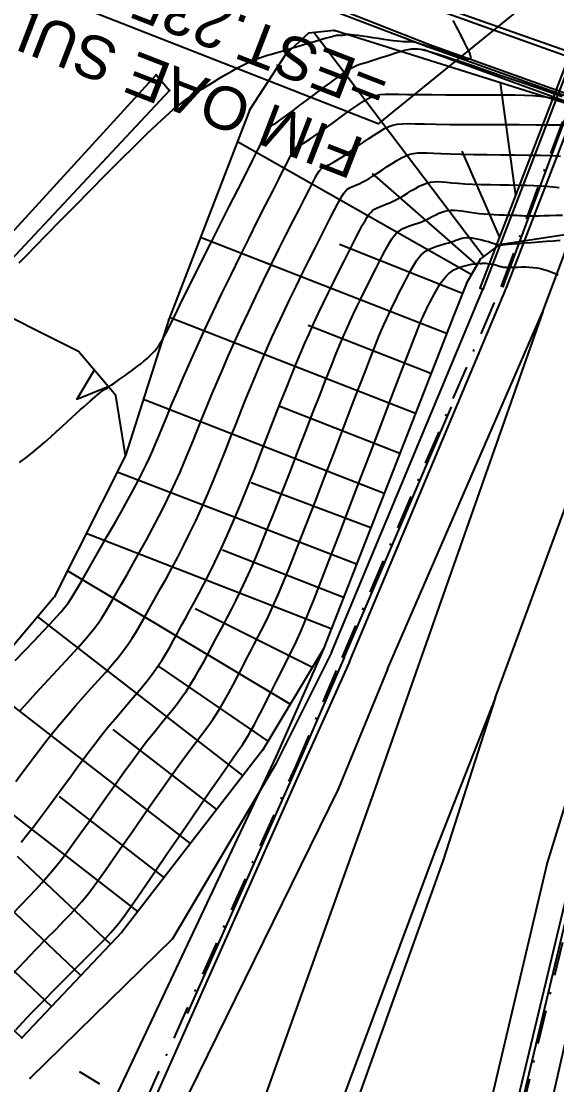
# Model space of a CAD drawing. Header units: metres. Extents: x 820373 to 834957, y 7564678 to 7566875.
# Drawn here: x 821255.75 to 821280.7, y 7564931.99 to 7564981.54 of the extents above; entities that cross this region are included whole.
import ezdxf
from ezdxf.enums import TextEntityAlignment as Align

# ---------------------------------------------------------------- set-up
doc = ezdxf.new("R2010")
doc.units = ezdxf.units.M
doc.linetypes.add('XREF_TOP$0$DASHDOT', pattern=[25.4, 12.7, -6.35, 0, -6.35])
for name, color, linetype in [('XREF_GEO$0$F-HZ-PTO-NOTAVEL', 42, 'Continuous'), ('XREF_SON$0$P-PI_PROGRAMADO', 176, 'Continuous'), ('XREF_TOP$0$T-DI-MURETA', 23, 'Continuous'), ('XREF_TOP$0$T-EU-OUTDOOR', 252, 'Continuous'), ('XREF_TOP$0$T-HD-VALETA_SARJETA', 132, 'Continuous'), ('XREF_TOP$0$T-HG-BARRANCO', 23, 'Continuous'), ('XREF_TOP$0$T-HG-CRISTA', 23, 'Continuous'), ('XREF_TOP$0$T-HG-PÉ', 23, 'Continuous'), ('XREF_TOP$0$T-HM-COTA', 252, 'Continuous'), ('XREF_TOP$0$T-HM-CURVA_INTERMEDIÁRIA', 252, 'Continuous'), ('XREF_TOP$0$T-HM-CURVA_MESTRA', 23, 'Continuous'), ('XREF_TOP$0$T-SI-FAIXA', 23, 'Continuous'), ('XREF_TOP$0$T-SI-PLACA', 252, 'Continuous'), ('XREF_TOP$0$T-SV-CALÇAMENTO', 23, 'Continuous'), ('XREF_TOP$0$T-SV-GUARD_RAIL', 23, 'Continuous'), ('XREF_TOP$0$T-SV-GUIA', 23, 'XREF_TOP$0$DASHDOT'), ('XREF_TOP$0$T-SV-GUIA_PÉ', 23, 'XREF_TOP$0$DASHDOT'), ('XREF_TOP$0$T-SV-PÉ_GUIA', 23, 'XREF_TOP$0$DASHDOT'), ('XREF_TOP$0$T-VE-VEGETAÇÃO', 92, 'Continuous')]:
    doc.layers.add(name, color=color, linetype=linetype)
doc.styles.add('XREF_GEO$0$ARIAL', font='arial.ttf')
doc.styles.add('XREF_SON$0$ARIAL-1', font='arial.ttf')

# ---------------------------------------------------------------- blocks, each defined once
blk = doc.blocks.new('XREF_TOP$0$PONTO')
at = {"layer": 'XREF_TOP$0$T-HM-COTA'}
blk.add_point((0, 0), dxfattribs=at)
blk = doc.blocks.new('XREF_TOP$0$MATO 01')
blk.add_lwpolyline([(0.5, 0), (0, 1.5), (-0.5, 0)])
blk = doc.blocks.new('XREF_TOP')
at = {"layer": 'XREF_TOP$0$T-DI-MURETA'}
blk.add_polyline3d([(821299.514, 7565030.299, 828.8), (821299.676, 7565030.26, 828.647), (821294.002, 7565013.607, 828.957), (821286.602, 7564993.328, 828.962), (821277.258, 7564969.044, 828.8), (821277.133, 7564969.101, 828.834), (821286.472, 7564993.408, 829.043), (821293.854, 7565013.664, 829.078)], close=True, dxfattribs=at)
blk.add_polyline3d([(821300.817, 7564970.646, 821.827), (821294.492, 7564973.001, 822.628), (821293.654, 7564973.316, 822.629), (821282.856, 7564977.166, 822.698), (821274.512, 7564980.211, 821.202)], dxfattribs=at)
at = {"layer": 'XREF_TOP$0$T-EU-OUTDOOR'}
blk.add_polyline3d([(821254.551, 7564969.663, 819.952), (821253.941, 7564970.208, 819.932), (821262.032, 7564979.044, 819.939), (821262.659, 7564978.308, 819.921)], close=True, dxfattribs=at)
at = {"layer": 'XREF_TOP$0$T-HD-VALETA_SARJETA'}
for points in [[(821271.041, 7564951.698, 828.763), (821278.376, 7564969.163, 828.802), (821287.515, 7564992.877, 828.828), (821295.088, 7565013.485, 828.838), (821300.721, 7565030.005, 828.825), (821304.47, 7565042.17, 828.765)], [(821301.475, 7564972.543, 821.675), (821295.47, 7564974.785, 821.298), (821275.404, 7564981.965, 819.979), (821261.171, 7564986.926, 818.825), (821242.67, 7564993.804, 817.695), (821222.025, 7565001.503, 816.517), (821204.194, 7565007.428, 815.522), (821185.244, 7565012.044, 813.786), (821175.993, 7565014.081, 814.606), (821172.07, 7565013.69, 814.396), (821170.991, 7565013.016, 814.446), (821165.033, 7565011.097, 813.977)], [(821300.93, 7564970.865, 821.807), (821294.697, 7564973.202, 821.384), (821274.636, 7564980.358, 820.058), (821260.747, 7564985.654, 818.828), (821242.224, 7564992.529, 817.682), (821221.412, 7565000.137, 816.572), (821203.849, 7565006.262, 815.497), (821184.884, 7565010.953, 813.761), (821175.91, 7565012.607, 814.54), (821172.414, 7565012.352, 814.422), (821171.267, 7565012.195, 814.414), (821164.93, 7565010.157, 814.054)], [(821300.928, 7564971.083, 821.62), (821294.942, 7564973.224, 821.184), (821274.772, 7564980.435, 819.862), (821260.882, 7564985.913, 818.603), (821242.314, 7564992.801, 817.479), (821221.544, 7565000.43, 816.272), (821203.905, 7565006.509, 815.283), (821184.862, 7565011.176, 813.573), (821175.955, 7565012.879, 814.333), (821172.372, 7565012.641, 814.244)], [(821271.041, 7564951.698, 828.763), (821268.797, 7564946.696, 828.725), (821260.601, 7564928.279, 828.591), (821255.766, 7564919.832, 828.499)], [(821283.765, 7564949.109, 828.794), (821281.404, 7564941.844, 828.769), (821276.799, 7564922.632, 828.638), (821275.439, 7564913.318, 828.582)]]:
    blk.add_polyline3d(points, dxfattribs=at)
at = {"layer": 'XREF_TOP$0$T-HG-BARRANCO'}
for p, q in [((821277.283, 7564970.575), (821269.379, 7564981.01)), ((821278.792, 7564973.418), (821278.07, 7564978.668)), ((821276.717, 7564969.733), (821265.821, 7564975.922)), ((821278.041, 7564971.464), (821276.299, 7564975.483)), ((821272.105, 7564974.446), (821276.974, 7564970.176)), ((821275.567, 7564966.994), (821264.102, 7564971.47)), ((821276.3, 7564968.855), (821270.575, 7564971.131)), ((821274.112, 7564963.268), (821262.662, 7564967.738)), ((821274.839, 7564965.131), (821269.111, 7564967.368)), ((821272.657, 7564959.542), (821261.439, 7564963.922)), ((821273.385, 7564961.405), (821267.716, 7564963.618)), ((821271.372, 7564956.249), (821260.212, 7564960.529)), ((821266.454, 7564960.049), (821272.036, 7564957.952)), ((821270.19, 7564953.223), (821258.777, 7564957.679)), ((821270.764, 7564954.692), (821265.126, 7564956.892)), ((821268.284, 7564949.719), (821257.901, 7564955.939)), ((821269.311, 7564951.435), (821263.846, 7564954.163)), ((821266.079, 7564946.389), (821256.511, 7564953.797)), ((821267.256, 7564948.003), (821262.173, 7564951.478)), ((821263.63, 7564943.227), (821253.926, 7564950.74)), ((821264.855, 7564944.808), (821260.037, 7564948.538)), ((821261.181, 7564940.064), (821251.656, 7564947.439)), ((821262.406, 7564941.645), (821257.527, 7564945.423)), ((821258.525, 7564937.079), (821250.235, 7564944.919)), ((821259.899, 7564938.532), (821255.573, 7564942.623)), ((821255.776, 7564934.173), (821248.641, 7564940.921)), ((821257.15, 7564935.626), (821253.232, 7564939.331))]:
    blk.add_line(p, q, dxfattribs=at)
at = {"layer": 'XREF_TOP$0$T-HG-CRISTA'}
for points in [[(821285.424, 7564948.333, 828.953), (821290.252, 7564960.521, 828.738), (821292.341, 7564964.186, 827.351), (821293.262, 7564966.193, 826.657), (821293.449, 7564967.142, 826.311), (821293.142, 7564967.742, 825.964), (821285.73, 7564970.126, 826.477), (821282.206, 7564971.752, 826.733), (821278.013, 7564971.128, 826.989), (821277.145, 7564970.471, 827.848), (821276.504, 7564969.367, 828.706), (821275.898, 7564967.844, 828.853), (821269.83, 7564952.3, 828.756)], [(821269.83, 7564952.3, 828.756), (821267.006, 7564947.587, 828.498), (821260.432, 7564939.096, 828.167), (821255.776, 7564934.173, 828.272)]]:
    blk.add_polyline3d(points, dxfattribs=at)
at = {"layer": 'XREF_TOP$0$T-HG-PÉ'}
blk.add_polyline3d([(821282.856, 7564977.166, 822.698), (821270.322, 7564981.101, 819.852), (821269.126, 7564980.986, 819.939), (821268.071, 7564980.011, 820.026), (821266.4, 7564977.421, 820.201), (821262.624, 7564967.641, 820.912), (821260.607, 7564961.313, 821.308)], dxfattribs=at)
at = {"layer": 'XREF_TOP$0$T-HM-CURVA_INTERMEDIÁRIA', "flags": 128}
for points in [[(821255.47, 7564951.757), (821255.924, 7564952.233), (821256.36, 7564952.691), (821256.759, 7564953.112), (821257.103, 7564953.478), (821257.38, 7564953.777), (821257.6, 7564954.022), (821257.777, 7564954.234), (821257.928, 7564954.432), (821258.068, 7564954.638), (821258.212, 7564954.871), (821258.377, 7564955.151), (821258.578, 7564955.498), (821258.826, 7564955.927), (821259.112, 7564956.424), (821259.426, 7564956.969), (821259.755, 7564957.543), (821260.088, 7564958.125), (821260.411, 7564958.697), (821260.713, 7564959.238), (821260.983, 7564959.729), (821261.21, 7564960.157), (821261.402, 7564960.531), (821261.568, 7564960.87), (821261.716, 7564961.191), (821261.856, 7564961.51), (821261.998, 7564961.845), (821262.151, 7564962.213), (821262.324, 7564962.632), (821262.525, 7564963.115), (821262.754, 7564963.66), (821263.012, 7564964.264), (821263.297, 7564964.922), (821263.608, 7564965.63), (821263.945, 7564966.382), (821264.306, 7564967.174), (821264.692, 7564968.003), (821265.1, 7564968.86), (821265.521, 7564969.73), (821265.945, 7564970.595), (821266.361, 7564971.435), (821266.76, 7564972.233), (821267.131, 7564972.969), (821267.463, 7564973.626), (821267.747, 7564974.184), (821267.974, 7564974.631), (821268.151, 7564974.976), (821268.284, 7564975.232), (821268.382, 7564975.413), (821268.453, 7564975.535), (821268.503, 7564975.611), (821268.541, 7564975.654), (821268.575, 7564975.681), (821268.612, 7564975.702), (821268.658, 7564975.725), (821268.718, 7564975.755), (821268.796, 7564975.797), (821268.899, 7564975.855), (821269.03, 7564975.936), (821269.196, 7564976.044), (821269.401, 7564976.184), (821269.647, 7564976.359), (821269.927, 7564976.562), (821270.229, 7564976.782), (821270.543, 7564977.011), (821270.858, 7564977.238), (821271.163, 7564977.453), (821271.446, 7564977.648), (821271.697, 7564977.811), (821271.911, 7564977.936), (821272.1, 7564978.026), (821272.282, 7564978.086), (821272.477, 7564978.122), (821272.703, 7564978.138), (821272.978, 7564978.142), (821273.32, 7564978.137), (821273.747, 7564978.129), (821274.272, 7564978.123), (821274.875, 7564978.119), (821275.533, 7564978.117), (821276.218, 7564978.116), (821276.908, 7564978.114), (821277.575, 7564978.113), (821278.194, 7564978.11), (821278.742, 7564978.105), (821279.201, 7564978.097), (821279.589, 7564978.082), (821279.933, 7564978.054), (821280.261, 7564978.008), (821280.599, 7564977.938), (821280.974, 7564977.84)], [(821255.663, 7564960.976), (821255.959, 7564961.201), (821256.256, 7564961.438), (821256.551, 7564961.683), (821256.841, 7564961.931), (821257.122, 7564962.178), (821257.393, 7564962.42), (821257.649, 7564962.652), (821257.889, 7564962.872), (821258.109, 7564963.074), (821258.31, 7564963.259), (821258.494, 7564963.428), (821258.661, 7564963.581), (821258.813, 7564963.719), (821258.951, 7564963.842), (821259.076, 7564963.951), (821259.189, 7564964.047), (821259.293, 7564964.131), (821259.388, 7564964.204), (821259.478, 7564964.27), (821259.565, 7564964.331), (821259.653, 7564964.391), (821259.743, 7564964.451), (821259.839, 7564964.514), (821259.942, 7564964.584), (821260.055, 7564964.662), (821260.178, 7564964.748), (821260.308, 7564964.84), (821260.444, 7564964.938), (821260.585, 7564965.041), (821260.73, 7564965.146), (821260.876, 7564965.254), (821261.023, 7564965.363), (821261.169, 7564965.472), (821261.313, 7564965.582), (821261.454, 7564965.695), (821261.592, 7564965.81), (821261.725, 7564965.93), (821261.852, 7564966.055), (821261.972, 7564966.186), (821262.085, 7564966.324), (821262.19, 7564966.473), (821262.296, 7564966.644), (821262.411, 7564966.851), (821262.544, 7564967.106), (821262.702, 7564967.424), (821262.896, 7564967.819), (821263.133, 7564968.303), (821263.423, 7564968.891), (821263.77, 7564969.588), (821264.161, 7564970.37), (821264.581, 7564971.206), (821265.013, 7564972.063), (821265.441, 7564972.911), (821265.849, 7564973.716), (821266.22, 7564974.449), (821266.538, 7564975.076), (821266.791, 7564975.574), (821266.984, 7564975.952), (821267.125, 7564976.227), (821267.223, 7564976.416), (821267.287, 7564976.535), (821267.327, 7564976.603), (821267.35, 7564976.635), (821267.366, 7564976.648), (821267.383, 7564976.658), (821267.409, 7564976.673), (821267.45, 7564976.697), (821267.513, 7564976.737), (821267.605, 7564976.798), (821267.733, 7564976.887), (821267.904, 7564977.009), (821268.124, 7564977.17), (821268.396, 7564977.372), (821268.712, 7564977.607), (821269.056, 7564977.865), (821269.414, 7564978.132), (821269.773, 7564978.399), (821270.119, 7564978.654), (821270.437, 7564978.885), (821270.715, 7564979.082), (821270.941, 7564979.235), (821271.124, 7564979.35), (821271.273, 7564979.433), (821271.4, 7564979.493), (821271.516, 7564979.538), (821271.631, 7564979.574), (821271.757, 7564979.609), (821271.904, 7564979.651), (821272.08, 7564979.706), (821272.281, 7564979.771), (821272.501, 7564979.844), (821272.73, 7564979.92), (821272.963, 7564979.996), (821273.191, 7564980.068), (821273.408, 7564980.132), (821273.605, 7564980.185), (821273.78, 7564980.224), (821273.935, 7564980.248), (821274.081, 7564980.257), (821274.224, 7564980.252), (821274.373, 7564980.232), (821274.535, 7564980.198), (821274.719, 7564980.149), (821274.932, 7564980.085), (821275.183, 7564980.007), (821275.483, 7564979.911), (821275.843, 7564979.793), (821276.274, 7564979.648), (821276.79, 7564979.474), (821277.4, 7564979.265), (821278.116, 7564979.019), (821278.951, 7564978.731), (821279.907, 7564978.4), (821280.956, 7564978.036)], [(821255.704, 7564949.435), (821256.048, 7564949.818), (821256.426, 7564950.232), (821256.825, 7564950.663), (821257.233, 7564951.102), (821257.636, 7564951.536), (821258.021, 7564951.954), (821258.376, 7564952.344), (821258.688, 7564952.695), (821258.948, 7564952.999), (821259.163, 7564953.267), (821259.346, 7564953.512), (821259.508, 7564953.749), (821259.661, 7564953.992), (821259.816, 7564954.256), (821259.987, 7564954.555), (821260.183, 7564954.902), (821260.414, 7564955.309), (821260.675, 7564955.768), (821260.959, 7564956.268), (821261.257, 7564956.799), (821261.562, 7564957.35), (821261.865, 7564957.909), (821262.16, 7564958.467), (821262.437, 7564959.011), (821262.692, 7564959.535), (821262.926, 7564960.04), (821263.144, 7564960.533), (821263.352, 7564961.019), (821263.552, 7564961.504), (821263.751, 7564961.994), (821263.952, 7564962.495), (821264.16, 7564963.012), (821264.379, 7564963.55), (821264.611, 7564964.11), (821264.857, 7564964.694), (821265.117, 7564965.301), (821265.394, 7564965.933), (821265.687, 7564966.589), (821265.998, 7564967.271), (821266.328, 7564967.98), (821266.676, 7564968.712), (821267.036, 7564969.456), (821267.398, 7564970.195), (821267.755, 7564970.916), (821268.098, 7564971.601), (821268.418, 7564972.236), (821268.706, 7564972.805), (821268.955, 7564973.293), (821269.158, 7564973.689), (821269.318, 7564973.999), (821269.444, 7564974.236), (821269.542, 7564974.411), (821269.618, 7564974.534), (821269.679, 7564974.618), (821269.732, 7564974.674), (821269.784, 7564974.713), (821269.842, 7564974.746), (821269.908, 7564974.778), (821269.986, 7564974.813), (821270.08, 7564974.857), (821270.192, 7564974.912), (821270.327, 7564974.985), (821270.488, 7564975.079), (821270.678, 7564975.199), (821270.898, 7564975.347), (821271.142, 7564975.517), (821271.403, 7564975.7), (821271.673, 7564975.89), (821271.943, 7564976.076), (821272.206, 7564976.253), (821272.455, 7564976.41), (821272.68, 7564976.54), (821272.879, 7564976.638), (821273.067, 7564976.705), (821273.264, 7564976.746), (821273.489, 7564976.767), (821273.761, 7564976.773), (821274.102, 7564976.767), (821274.529, 7564976.756), (821275.063, 7564976.744), (821275.715, 7564976.735), (821276.462, 7564976.729), (821277.27, 7564976.725), (821278.108, 7564976.723), (821278.943, 7564976.722), (821279.744, 7564976.72), (821280.478, 7564976.718), (821281.112, 7564976.714)], [(821255.487, 7564946.119), (821255.781, 7564946.505), (821256.069, 7564946.888), (821256.355, 7564947.271), (821256.644, 7564947.653), (821256.94, 7564948.039), (821257.248, 7564948.429), (821257.573, 7564948.826), (821257.916, 7564949.23), (821258.273, 7564949.637), (821258.635, 7564950.045), (821258.996, 7564950.447), (821259.348, 7564950.839), (821259.683, 7564951.217), (821259.994, 7564951.576), (821260.273, 7564951.911), (821260.516, 7564952.221), (821260.727, 7564952.511), (821260.915, 7564952.79), (821261.088, 7564953.066), (821261.254, 7564953.347), (821261.42, 7564953.642), (821261.596, 7564953.959), (821261.788, 7564954.306), (821262.003, 7564954.69), (821262.239, 7564955.111), (821262.492, 7564955.567), (821262.759, 7564956.055), (821263.036, 7564956.574), (821263.32, 7564957.121), (821263.606, 7564957.695), (821263.892, 7564958.293), (821264.173, 7564958.912), (821264.449, 7564959.548), (821264.721, 7564960.195), (821264.987, 7564960.847), (821265.248, 7564961.499), (821265.503, 7564962.144), (821265.753, 7564962.776), (821265.996, 7564963.391), (821266.234, 7564963.984), (821266.468, 7564964.56), (821266.702, 7564965.123), (821266.938, 7564965.68), (821267.179, 7564966.236), (821267.429, 7564966.797), (821267.689, 7564967.368), (821267.963, 7564967.956), (821268.252, 7564968.564), (821268.55, 7564969.181), (821268.852, 7564969.796), (821269.149, 7564970.396), (821269.436, 7564970.969), (821269.705, 7564971.502), (821269.95, 7564971.984), (821270.163, 7564972.401), (821270.341, 7564972.746), (821270.486, 7564973.023), (821270.604, 7564973.241), (821270.701, 7564973.408), (821270.783, 7564973.534), (821270.855, 7564973.626), (821270.923, 7564973.694), (821270.994, 7564973.746), (821271.071, 7564973.79), (821271.157, 7564973.831), (821271.254, 7564973.872), (821271.363, 7564973.917), (821271.486, 7564973.97), (821271.625, 7564974.034), (821271.78, 7564974.114), (821271.955, 7564974.213), (821272.148, 7564974.334), (821272.357, 7564974.471), (821272.577, 7564974.618), (821272.802, 7564974.768), (821273.028, 7564974.915), (821273.25, 7564975.052), (821273.463, 7564975.172), (821273.663, 7564975.27), (821273.846, 7564975.339), (821274.025, 7564975.383), (821274.212, 7564975.406), (821274.42, 7564975.412), (821274.663, 7564975.406), (821274.954, 7564975.392), (821275.307, 7564975.374), (821275.736, 7564975.357), (821276.247, 7564975.343), (821276.824, 7564975.333), (821277.446, 7564975.325), (821278.09, 7564975.319), (821278.734, 7564975.312), (821279.356, 7564975.304), (821279.935, 7564975.293), (821280.447, 7564975.278), (821280.877, 7564975.258)], [(821255.368, 7564939.981), (821255.761, 7564940.386), (821256.113, 7564940.752), (821256.43, 7564941.089), (821256.723, 7564941.411), (821257.001, 7564941.73), (821257.275, 7564942.059), (821257.554, 7564942.41), (821257.85, 7564942.796), (821258.171, 7564943.23), (821258.526, 7564943.721), (821258.908, 7564944.257), (821259.309, 7564944.824), (821259.721, 7564945.407), (821260.136, 7564945.992), (821260.544, 7564946.563), (821260.939, 7564947.106), (821261.31, 7564947.606), (821261.652, 7564948.052), (821261.966, 7564948.449), (821262.255, 7564948.807), (821262.522, 7564949.136), (821262.772, 7564949.444), (821263.006, 7564949.742), (821263.229, 7564950.039), (821263.443, 7564950.344), (821263.651, 7564950.665), (821263.854, 7564951), (821264.053, 7564951.346), (821264.248, 7564951.699), (821264.44, 7564952.055), (821264.628, 7564952.413), (821264.814, 7564952.766), (821264.997, 7564953.113), (821265.18, 7564953.453), (821265.365, 7564953.799), (821265.558, 7564954.165), (821265.763, 7564954.568), (821265.985, 7564955.023), (821266.229, 7564955.545), (821266.499, 7564956.151), (821266.8, 7564956.856), (821267.135, 7564957.668), (821267.497, 7564958.566), (821267.874, 7564959.521), (821268.259, 7564960.504), (821268.64, 7564961.488), (821269.008, 7564962.442), (821269.354, 7564963.339), (821269.668, 7564964.15), (821269.943, 7564964.854), (821270.182, 7564965.459), (821270.392, 7564965.982), (821270.579, 7564966.437), (821270.751, 7564966.842), (821270.912, 7564967.211), (821271.071, 7564967.562), (821271.233, 7564967.91), (821271.403, 7564968.267), (821271.579, 7564968.632), (821271.758, 7564968.996), (821271.937, 7564969.356), (821272.112, 7564969.704), (821272.28, 7564970.035), (821272.437, 7564970.341), (821272.58, 7564970.618), (821272.707, 7564970.861), (821272.82, 7564971.07), (821272.923, 7564971.25), (821273.02, 7564971.403), (821273.113, 7564971.533), (821273.207, 7564971.642), (821273.306, 7564971.734), (821273.412, 7564971.811), (821273.529, 7564971.878), (821273.655, 7564971.936), (821273.789, 7564971.988), (821273.929, 7564972.036), (821274.073, 7564972.084), (821274.219, 7564972.132), (821274.365, 7564972.184), (821274.509, 7564972.243), (821274.649, 7564972.309), (821274.788, 7564972.38), (821274.924, 7564972.454), (821275.061, 7564972.525), (821275.198, 7564972.592), (821275.338, 7564972.65), (821275.481, 7564972.697), (821275.628, 7564972.728), (821275.781, 7564972.742), (821275.94, 7564972.74), (821276.107, 7564972.726), (821276.282, 7564972.703), (821276.466, 7564972.674), (821276.659, 7564972.641), (821276.864, 7564972.61), (821277.081, 7564972.582), (821277.309, 7564972.559), (821277.544, 7564972.543), (821277.781, 7564972.53), (821278.016, 7564972.522), (821278.242, 7564972.516), (821278.455, 7564972.511), (821278.649, 7564972.507), (821278.819, 7564972.502), (821278.962, 7564972.495), (821279.085, 7564972.488), (821279.196, 7564972.48), (821279.304, 7564972.474), (821279.418, 7564972.469), (821279.547, 7564972.467), (821279.7, 7564972.468), (821279.884, 7564972.473), (821280.107, 7564972.482), (821280.366, 7564972.493), (821280.655, 7564972.499), (821280.97, 7564972.499)], [(821255.388, 7564937.189), (821255.912, 7564937.752), (821256.433, 7564938.294), (821256.925, 7564938.796), (821257.366, 7564939.242), (821257.738, 7564939.622), (821258.052, 7564939.948), (821258.324, 7564940.244), (821258.572, 7564940.528), (821258.813, 7564940.823), (821259.064, 7564941.15), (821259.342, 7564941.529), (821259.665, 7564941.982), (821260.045, 7564942.521), (821260.471, 7564943.133), (821260.929, 7564943.792), (821261.404, 7564944.476), (821261.882, 7564945.162), (821262.347, 7564945.826), (821262.784, 7564946.445), (821263.178, 7564946.996), (821263.52, 7564947.463), (821263.812, 7564947.855), (821264.065, 7564948.189), (821264.286, 7564948.481), (821264.484, 7564948.747), (821264.668, 7564949.005), (821264.846, 7564949.271), (821265.027, 7564949.561), (821265.219, 7564949.887), (821265.418, 7564950.244), (821265.623, 7564950.624), (821265.829, 7564951.015), (821266.033, 7564951.41), (821266.232, 7564951.798), (821266.423, 7564952.17), (821266.602, 7564952.517), (821266.768, 7564952.835), (821266.928, 7564953.143), (821267.09, 7564953.464), (821267.264, 7564953.824), (821267.459, 7564954.247), (821267.683, 7564954.757), (821267.945, 7564955.38), (821268.255, 7564956.138), (821268.617, 7564957.046), (821269.02, 7564958.074), (821269.451, 7564959.183), (821269.894, 7564960.333), (821270.336, 7564961.482), (821270.761, 7564962.592), (821271.155, 7564963.621), (821271.504, 7564964.53), (821271.797, 7564965.289), (821272.039, 7564965.909), (821272.237, 7564966.411), (821272.4, 7564966.816), (821272.537, 7564967.145), (821272.654, 7564967.419), (821272.762, 7564967.659), (821272.868, 7564967.887), (821272.978, 7564968.119), (821273.094, 7564968.357), (821273.212, 7564968.597), (821273.331, 7564968.836), (821273.45, 7564969.072), (821273.567, 7564969.301), (821273.681, 7564969.52), (821273.789, 7564969.727), (821273.891, 7564969.918), (821273.988, 7564970.094), (821274.083, 7564970.254), (821274.179, 7564970.4), (821274.278, 7564970.532), (821274.383, 7564970.65), (821274.497, 7564970.753), (821274.621, 7564970.844), (821274.758, 7564970.922), (821274.904, 7564970.989), (821275.057, 7564971.046), (821275.212, 7564971.096), (821275.367, 7564971.141), (821275.516, 7564971.181), (821275.657, 7564971.219), (821275.786, 7564971.257), (821275.9, 7564971.296), (821276.003, 7564971.335), (821276.098, 7564971.371), (821276.19, 7564971.404), (821276.282, 7564971.431), (821276.38, 7564971.45), (821276.487, 7564971.46), (821276.607, 7564971.459), (821276.743, 7564971.445), (821276.891, 7564971.421), (821277.046, 7564971.389), (821277.202, 7564971.351), (821277.355, 7564971.311), (821277.499, 7564971.271), (821277.63, 7564971.232), (821277.741, 7564971.199), (821277.828, 7564971.173), (821277.895, 7564971.153), (821277.942, 7564971.138), (821277.975, 7564971.129), (821277.995, 7564971.123), (821278.006, 7564971.12), (821278.01, 7564971.118), (821278.012, 7564971.118), (821278.014, 7564971.118), (821278.023, 7564971.118), (821278.046, 7564971.12), (821278.091, 7564971.123), (821278.165, 7564971.129), (821278.274, 7564971.138), (821278.427, 7564971.15), (821278.631, 7564971.167), (821278.888, 7564971.188), (821279.19, 7564971.212), (821279.521, 7564971.238), (821279.868, 7564971.265), (821280.217, 7564971.291), (821280.554, 7564971.314), (821280.864, 7564971.334)], [(821255.487, 7564934.55), (821255.8, 7564934.89), (821256.239, 7564935.348), (821256.766, 7564935.887), (821257.342, 7564936.468), (821257.927, 7564937.056), (821258.483, 7564937.612), (821258.971, 7564938.099), (821259.364, 7564938.491), (821259.673, 7564938.807), (821259.925, 7564939.076), (821260.143, 7564939.326), (821260.351, 7564939.588), (821260.574, 7564939.89), (821260.835, 7564940.262), (821261.16, 7564940.733), (821261.564, 7564941.322), (821262.034, 7564942.008), (821262.549, 7564942.76), (821263.088, 7564943.544), (821263.628, 7564944.331), (821264.149, 7564945.088), (821264.629, 7564945.784), (821265.047, 7564946.387), (821265.388, 7564946.874), (821265.659, 7564947.261), (821265.874, 7564947.57), (821266.049, 7564947.825), (821266.196, 7564948.05), (821266.329, 7564948.268), (821266.463, 7564948.503), (821266.612, 7564948.777), (821266.786, 7564949.109), (821266.982, 7564949.489), (821267.192, 7564949.901), (821267.409, 7564950.332), (821267.626, 7564950.764), (821267.836, 7564951.183), (821268.032, 7564951.574), (821268.207, 7564951.921), (821268.357, 7564952.217), (821268.491, 7564952.486), (821268.623, 7564952.763), (821268.766, 7564953.08), (821268.933, 7564953.471), (821269.137, 7564953.969), (821269.392, 7564954.608), (821269.709, 7564955.419), (821270.098, 7564956.424), (821270.544, 7564957.583), (821271.028, 7564958.846), (821271.53, 7564960.161), (821272.032, 7564961.477), (821272.513, 7564962.741), (821272.956, 7564963.902), (821273.34, 7564964.91), (821273.652, 7564965.724), (821273.896, 7564966.359), (821274.082, 7564966.84), (821274.221, 7564967.195), (821274.322, 7564967.448), (821274.396, 7564967.626), (821274.453, 7564967.756), (821274.503, 7564967.864), (821274.554, 7564967.971), (821274.608, 7564968.082), (821274.665, 7564968.197), (821274.725, 7564968.316), (821274.788, 7564968.44), (821274.855, 7564968.567), (821274.924, 7564968.699), (821274.997, 7564968.835), (821275.074, 7564968.975), (821275.154, 7564969.117), (821275.24, 7564969.258), (821275.332, 7564969.397), (821275.43, 7564969.529), (821275.536, 7564969.653), (821275.651, 7564969.767), (821275.776, 7564969.867), (821275.909, 7564969.952), (821276.05, 7564970.023), (821276.193, 7564970.082), (821276.336, 7564970.129), (821276.474, 7564970.166), (821276.603, 7564970.194), (821276.72, 7564970.216), (821276.822, 7564970.232), (821276.905, 7564970.244), (821276.971, 7564970.253), (821277.021, 7564970.258), (821277.059, 7564970.261), (821277.086, 7564970.263), (821277.105, 7564970.262), (821277.118, 7564970.261), (821277.128, 7564970.259), (821277.135, 7564970.257), (821277.142, 7564970.255), (821277.148, 7564970.253), (821277.153, 7564970.252), (821277.159, 7564970.251), (821277.165, 7564970.251), (821277.172, 7564970.252), (821277.18, 7564970.254), (821277.19, 7564970.257), (821277.203, 7564970.26), (821277.219, 7564970.264), (821277.241, 7564970.267), (821277.268, 7564970.268), (821277.303, 7564970.269), (821277.346, 7564970.267), (821277.398, 7564970.262), (821277.461, 7564970.254), (821277.531, 7564970.244), (821277.606, 7564970.231), (821277.684, 7564970.216), (821277.762, 7564970.201), (821277.838, 7564970.184), (821277.909, 7564970.167), (821277.971, 7564970.15), (821278.025, 7564970.134), (821278.073, 7564970.119), (821278.118, 7564970.106), (821278.166, 7564970.094), (821278.221, 7564970.084), (821278.287, 7564970.078), (821278.367, 7564970.074), (821278.467, 7564970.073), (821278.59, 7564970.077), (821278.732, 7564970.082), (821278.889, 7564970.087), (821279.059, 7564970.09), (821279.235, 7564970.091), (821279.416, 7564970.085), (821279.596, 7564970.073), (821279.772, 7564970.051), (821279.941, 7564970.019), (821280.104, 7564969.978), (821280.265, 7564969.926), (821280.426, 7564969.866), (821280.592, 7564969.799), (821280.764, 7564969.724)]]:
    blk.add_lwpolyline(points, dxfattribs=at)
at = {"layer": 'XREF_TOP$0$T-HM-CURVA_MESTRA', "flags": 128}
for points in [[(821255.656, 7564970.281), (821255.986, 7564970.619), (821256.413, 7564971.057), (821256.946, 7564971.603), (821257.565, 7564972.237), (821258.243, 7564972.929), (821258.953, 7564973.651), (821259.67, 7564974.376), (821260.366, 7564975.076), (821261.016, 7564975.722), (821261.593, 7564976.287), (821262.077, 7564976.748), (821262.476, 7564977.116), (821262.806, 7564977.406), (821263.083, 7564977.633), (821263.321, 7564977.814), (821263.537, 7564977.964), (821263.744, 7564978.099), (821263.959, 7564978.234), (821264.194, 7564978.383), (821264.447, 7564978.544), (821264.714, 7564978.713), (821264.991, 7564978.884), (821265.272, 7564979.054), (821265.553, 7564979.219), (821265.83, 7564979.372), (821266.098, 7564979.511), (821266.354, 7564979.632), (821266.595, 7564979.735), (821266.821, 7564979.822), (821267.033, 7564979.896), (821267.228, 7564979.959), (821267.406, 7564980.011), (821267.568, 7564980.056), (821267.711, 7564980.095), (821267.837, 7564980.13), (821267.95, 7564980.163), (821268.055, 7564980.194), (821268.158, 7564980.225), (821268.264, 7564980.258), (821268.378, 7564980.294), (821268.506, 7564980.333), (821268.654, 7564980.378), (821268.824, 7564980.429), (821269.011, 7564980.485), (821269.209, 7564980.543), (821269.41, 7564980.602), (821269.608, 7564980.659), (821269.796, 7564980.713), (821269.966, 7564980.762), (821270.111, 7564980.803), (821270.227, 7564980.835), (821270.315, 7564980.859), (821270.382, 7564980.876), (821270.432, 7564980.887), (821270.47, 7564980.893), (821270.5, 7564980.896), (821270.528, 7564980.897), (821270.558, 7564980.896), (821270.594, 7564980.896), (821270.635, 7564980.896), (821270.679, 7564980.896), (821270.723, 7564980.898), (821270.765, 7564980.9), (821270.804, 7564980.903), (821270.836, 7564980.908), (821270.86, 7564980.914), (821270.874, 7564980.921), (821270.885, 7564980.929), (821270.899, 7564980.936), (821270.922, 7564980.941), (821270.963, 7564980.942), (821271.027, 7564980.939), (821271.122, 7564980.929), (821271.254, 7564980.913), (821271.428, 7564980.888), (821271.636, 7564980.857), (821271.869, 7564980.822), (821272.118, 7564980.784), (821272.373, 7564980.745), (821272.624, 7564980.708), (821272.862, 7564980.674), (821273.077, 7564980.646), (821273.261, 7564980.625), (821273.416, 7564980.61), (821273.545, 7564980.601), (821273.651, 7564980.595), (821273.737, 7564980.593), (821273.806, 7564980.593), (821273.862, 7564980.595), (821273.908, 7564980.596), (821273.946, 7564980.596), (821273.979, 7564980.595), (821274.009, 7564980.592), (821274.037, 7564980.588), (821274.065, 7564980.582), (821274.095, 7564980.574), (821274.13, 7564980.563), (821274.17, 7564980.551), (821274.217, 7564980.535), (821274.273, 7564980.516), (821274.341, 7564980.494), (821274.42, 7564980.468), (821274.514, 7564980.437), (821274.623, 7564980.401), (821274.75, 7564980.36), (821274.896, 7564980.313), (821275.061, 7564980.26), (821275.241, 7564980.203), (821275.43, 7564980.143), (821275.623, 7564980.081), (821275.813, 7564980.021), (821275.996, 7564979.963), (821276.165, 7564979.91), (821276.314, 7564979.862), (821276.439, 7564979.823), (821276.54, 7564979.795), (821276.616, 7564979.782), (821276.668, 7564979.787), (821276.696, 7564979.813), (821276.701, 7564979.863), (821276.682, 7564979.942), (821276.641, 7564980.052), (821276.579, 7564980.195), (821276.499, 7564980.365), (821276.407, 7564980.552), (821276.307, 7564980.749), (821276.205, 7564980.947), (821276.105, 7564981.137), (821276.013, 7564981.312), (821275.933, 7564981.462), (821275.869, 7564981.582)], [(821255.736, 7564943.294), (821256.044, 7564943.669), (821256.357, 7564944.063), (821256.677, 7564944.479), (821257.006, 7564944.92), (821257.344, 7564945.381), (821257.689, 7564945.856), (821258.038, 7564946.339), (821258.39, 7564946.823), (821258.742, 7564947.301), (821259.093, 7564947.768), (821259.441, 7564948.216), (821259.784, 7564948.641), (821260.119, 7564949.043), (821260.445, 7564949.426), (821260.759, 7564949.791), (821261.06, 7564950.142), (821261.344, 7564950.479), (821261.611, 7564950.807), (821261.858, 7564951.128), (821262.083, 7564951.443), (821262.291, 7564951.755), (821262.484, 7564952.068), (821262.668, 7564952.382), (821262.847, 7564952.701), (821263.024, 7564953.027), (821263.205, 7564953.363), (821263.393, 7564953.71), (821263.591, 7564954.072), (821263.802, 7564954.455), (821264.025, 7564954.866), (821264.261, 7564955.312), (821264.51, 7564955.798), (821264.774, 7564956.333), (821265.053, 7564956.923), (821265.346, 7564957.574), (821265.654, 7564958.29), (821265.973, 7564959.057), (821266.298, 7564959.858), (821266.623, 7564960.676), (821266.944, 7564961.493), (821267.256, 7564962.293), (821267.554, 7564963.058), (821267.832, 7564963.771), (821268.088, 7564964.419), (821268.325, 7564965.01), (821268.547, 7564965.552), (821268.759, 7564966.058), (821268.965, 7564966.539), (821269.171, 7564967.004), (821269.38, 7564967.465), (821269.598, 7564967.933), (821269.827, 7564968.416), (821270.065, 7564968.906), (821270.305, 7564969.396), (821270.543, 7564969.876), (821270.774, 7564970.336), (821270.993, 7564970.768), (821271.194, 7564971.162), (821271.372, 7564971.51), (821271.524, 7564971.803), (821271.653, 7564972.046), (821271.764, 7564972.245), (821271.86, 7564972.406), (821271.948, 7564972.533), (821272.031, 7564972.634), (821272.115, 7564972.714), (821272.203, 7564972.779), (821272.3, 7564972.834), (821272.406, 7564972.883), (821272.521, 7564972.93), (821272.646, 7564972.977), (821272.779, 7564973.027), (821272.922, 7564973.083), (821273.072, 7564973.149), (821273.232, 7564973.228), (821273.399, 7564973.321), (821273.572, 7564973.426), (821273.751, 7564973.536), (821273.931, 7564973.647), (821274.113, 7564973.753), (821274.294, 7564973.851), (821274.472, 7564973.935), (821274.645, 7564973.999), (821274.814, 7564974.04), (821274.982, 7564974.062), (821275.159, 7564974.066), (821275.351, 7564974.058), (821275.564, 7564974.04), (821275.807, 7564974.017), (821276.086, 7564973.992), (821276.408, 7564973.969), (821276.778, 7564973.951), (821277.184, 7564973.938), (821277.614, 7564973.928), (821278.053, 7564973.92), (821278.488, 7564973.914), (821278.905, 7564973.907), (821279.292, 7564973.9), (821279.633, 7564973.89), (821279.92, 7564973.877), (821280.157, 7564973.861), (821280.355, 7564973.844), (821280.522, 7564973.827), (821280.669, 7564973.811), (821280.805, 7564973.797)]]:
    blk.add_lwpolyline(points, dxfattribs=at)
at = {"layer": 'XREF_TOP$0$T-SI-FAIXA'}
for points in [[(821272.812, 7564951.353, 828.831), (821280.056, 7564968.016, 828.94), (821289.169, 7564992.313, 828.9), (821296.713, 7565013.34, 828.909), (821300.152, 7565022.589, 828.949), (821307.047, 7565041.142, 828.862)], [(821277.825, 7564949.995, 828.974), (821283.818, 7564966.288, 829.031), (821292.764, 7564990.845, 828.945), (821300.516, 7565012.14, 828.974), (821303.751, 7565021.022, 828.992), (821310.563, 7565039.723, 828.973)], [(821318.07, 7564967.205, 822.825), (821299.513, 7564973.851, 821.598), (821295.5, 7564975.093, 821.293), (821275.342, 7564982.188, 819.981), (821261.408, 7564987.421, 818.858)], [(821280.056, 7564968.016, 828.94), (821272.056, 7564945.279, 828.813), (821265.471, 7564926.876, 828.739), (821262.181, 7564917.773, 828.719)], [(821272.812, 7564951.353, 828.831), (821270.521, 7564945.761, 828.782), (821261.821, 7564928.047, 828.621), (821256.585, 7564919.5, 828.543)], [(821277.825, 7564949.995, 828.974), (821275.032, 7564942.893, 828.877), (821268.501, 7564925.369, 828.809), (821265.349, 7564917.072, 828.817)], [(821277.825, 7564949.995, 828.974), (821275.412, 7564942.453, 828.864), (821269.133, 7564924.921, 828.785), (821266.391, 7564916.732, 828.777)], [(821282.449, 7564949.436, 828.844), (821280.257, 7564942.332, 828.784), (821275.758, 7564923.314, 828.674), (821274.393, 7564913.378, 828.611)]]:
    blk.add_polyline3d(points, dxfattribs=at)
at = {"layer": 'XREF_TOP$0$T-SI-PLACA', "elevation": 828.696}
blk.add_lwpolyline([(821259.355, 7564932.042), (821258.488, 7564932.579)], dxfattribs=at)
at = {"layer": 'XREF_TOP$0$T-SV-CALÇAMENTO'}
for points in [[(821269.83, 7564952.3, 828.756), (821267.619, 7564947.294, 828.774), (821258.839, 7564928.653, 828.684), (821254.166, 7564920.678, 828.628)], [(821285.424, 7564948.333, 828.953), (821282.793, 7564941.511, 828.924), (821278.352, 7564921.929, 828.78), (821277.252, 7564913.109, 828.788)]]:
    blk.add_polyline3d(points, dxfattribs=at)
at = {"layer": 'XREF_TOP$0$T-SV-GUARD_RAIL', "elevation": 828.677}
blk.add_lwpolyline([(821267.597, 7564946.901), (821262.787, 7564938.793)], dxfattribs=at)
at = {"layer": 'XREF_TOP$0$T-SV-GUARD_RAIL'}
for points in [[(821270.201, 7564952.126, 828.848), (821277.258, 7564969.044, 828.8)], [(821270.201, 7564952.126, 828.848), (821267.597, 7564946.901, 828.677)], [(821262.787, 7564938.793, 828.708), (821256.161, 7564932.295, 828.533)]]:
    blk.add_polyline3d(points, dxfattribs=at)
at = {"layer": 'XREF_TOP$0$T-SV-GUIA', "ltscale": 0.125}
for p, q in [((821278.145, 7564969.243, 828.923), (821286.974, 7564993.039, 828.962)), ((821270.712, 7564951.923, 828.874), (821278.145, 7564969.243, 828.923)), ((821268.537, 7564946.82, 828.825), (821270.712, 7564951.923, 828.874)), ((821260.189, 7564928.176, 828.683), (821268.537, 7564946.82, 828.825)), ((821281.73, 7564941.797, 828.892), (821277.024, 7564922.306, 828.758))]:
    blk.add_line(p, q, dxfattribs=at)
at = {"layer": 'XREF_TOP$0$T-SV-GUIA_PÉ'}
for points in [[(821270.799, 7564951.901, 828.707), (821268.64, 7564946.905, 828.692), (821260.388, 7564928.361, 828.541), (821255.524, 7564919.902, 828.463)], [(821284.003, 7564949.078, 828.73), (821281.585, 7564941.673, 828.732), (821277.006, 7564922.508, 828.615), (821275.774, 7564913.43, 828.566)]]:
    blk.add_polyline3d(points, dxfattribs=at)
at = {"layer": 'XREF_TOP$0$T-SV-PÉ_GUIA'}
blk.add_polyline3d([(821270.799, 7564951.901, 828.707), (821278.207, 7564969.186, 828.758), (821287.02, 7564993.064, 828.828), (821294.526, 7565013.562, 828.818), (821300.319, 7565030.048, 828.771), (821304.161, 7565042.43, 828.699)], dxfattribs=at)
at = {"layer": 'XREF_TOP$0$T-VE-VEGETAÇÃO'}
for points in [[(821260.607, 7564961.313, 821.308), (821260.156, 7564964.108, 821.048), (821258.407, 7564966.15, 820.789), (821253.501, 7564968.612, 820.27), (821243.754, 7564973.888, 819.232), (821230.564, 7564982.223, 818.116), (821228.378, 7564984.381, 817.944), (821227.283, 7564987.054, 817.773), (821226.031, 7564989.782, 817.601), (821224.002, 7564991.885, 817.429), (821203.405, 7565001.737, 816.097), (821181.334, 7565008.601, 814.89), (821173.13, 7565009.789, 814.726), (821164.776, 7565010.016, 814.561), (821164.105, 7565009.913, 814.545)], [(821260.607, 7564961.313, 821.308), (821257.28, 7564954.706, 821.57), (821252.698, 7564949.289, 821.833), (821249.495, 7564943.606, 822.516), (821247.632, 7564937.748, 823.198)]]:
    blk.add_polyline3d(points, dxfattribs=at)
at = {"layer": 'XREF_TOP$0$T-HM-COTA', "rotation": 160.3219444444443}
for p in [(821270.322, 7564981.101, 819.852), (821274.772, 7564980.435, 819.862), (821274.512, 7564980.211, 821.202), (821274.636, 7564980.358, 820.058), (821262.032, 7564979.044, 819.939), (821262.659, 7564978.308, 819.921), (821266.4, 7564977.421, 820.201), (821278.013, 7564971.128, 826.989), (821276.504, 7564969.367, 828.706), (821277.133, 7564969.101, 828.834), (821277.258, 7564969.044, 828.8), (821278.145, 7564969.243, 828.923), (821278.207, 7564969.186, 828.758), (821278.376, 7564969.163, 828.802), (821280.056, 7564968.016, 828.94), (821262.624, 7564967.641, 820.912), (821275.898, 7564967.844, 828.853), (821260.607, 7564961.313, 821.308), (821269.83, 7564952.3, 828.756), (821270.201, 7564952.126, 828.848), (821270.712, 7564951.923, 828.874), (821270.799, 7564951.901, 828.707), (821271.041, 7564951.698, 828.763), (821272.812, 7564951.353, 828.831), (821277.825, 7564949.995, 828.974), (821267.006, 7564947.587, 828.498), (821267.619, 7564947.294, 828.774), (821267.597, 7564946.901, 828.677), (821268.537, 7564946.82, 828.825), (821268.64, 7564946.905, 828.692), (821268.797, 7564946.696, 828.725), (821270.521, 7564945.761, 828.782), (821272.056, 7564945.279, 828.813), (821275.032, 7564942.893, 828.877), (821275.412, 7564942.453, 828.864), (821280.257, 7564942.332, 828.784), (821260.432, 7564939.096, 828.167), (821262.787, 7564938.793, 828.708), (821255.776, 7564934.173, 828.272), (821258.488, 7564932.579, 828.604), (821256.161, 7564932.295, 828.533), (821259.355, 7564932.042, 828.696)]:
    blk.add_blockref('XREF_TOP$0$PONTO', p, dxfattribs=at)
at = {"layer": 'XREF_TOP$0$T-VE-VEGETAÇÃO', "rotation": 130.5989160289769}
blk.add_blockref('XREF_TOP$0$MATO 01', (821259.476, 7564964.902, 820.996), dxfattribs=at)
blk = doc.blocks.new('XREF_SON$0$P-PI_PROGRAMADO')
at = {"layer": 'XREF_SON$0$P-PI_PROGRAMADO'}
h = blk.add_hatch(color=256, dxfattribs=at)
h.dxf.hatch_style = 1
h.paths.add_polyline_path([(0, 3), (-3, 3), (-3, -3), (0, -3)])
h = blk.add_hatch(color=256, dxfattribs=at)
h.dxf.hatch_style = 1
h.paths.add_polyline_path([(3, 3), (0, 3), (0, -3), (3, -3)])
blk.add_lwpolyline([(-3, 3), (-3, -3), (3, -3), (3, 3)], close=True, dxfattribs=at)
blk.add_point((0, 0), dxfattribs=at)
blk.add_point((0, 0), dxfattribs=at)
at = {"layer": 'XREF_SON$0$P-PI_PROGRAMADO', "style": 'XREF_SON$0$ARIAL-1'}
blk.add_attdef('NOME', text='', height=2.5, rotation=0.0003, dxfattribs=at).set_placement((8.485, 8.485), align=Align.BOTTOM_LEFT)
blk = doc.blocks.new('XREF_SON')
at = {"layer": 'XREF_SON$0$P-PI_PROGRAMADO', "rotation": 160.2064746284141}
blk.add_blockref('XREF_SON$0$P-PI_PROGRAMADO', (821257.123, 7564989.258), dxfattribs=at).add_auto_attribs({'NOME': 'PI-027'})
blk = doc.blocks.new('XREF_GEO')
at = {"layer": 'XREF_GEO$0$F-HZ-PTO-NOTAVEL', "linetype": 'Continuous', "lineweight": -3}
blk.add_lwpolyline([(821285.501, 7564987.427), (821272.373, 7564976.766), (821249.622, 7564985.678)], dxfattribs=at)
at = {"layer": 'XREF_GEO$0$F-HZ-PTO-NOTAVEL', "linetype": 'Continuous', "lineweight": -3, "insert": (821271.11, 7564974.152), "char_height": 2, "attachment_point": 1, "rotation": 158.8184, "style": 'XREF_GEO$0$ARIAL'}
blk.add_mtext('FIM OAE SUL/DEC.\\P=EST.235+580,810', dxfattribs=at)

msp = doc.modelspace()

# ---------------------------------------------------------------- block references
at = {"ltscale": 100}
for name in ['XREF_GEO', 'XREF_TOP', 'XREF_SON']:
    msp.add_blockref(name, (0, 0), dxfattribs=at)

doc.saveas('drawing.dxf')
